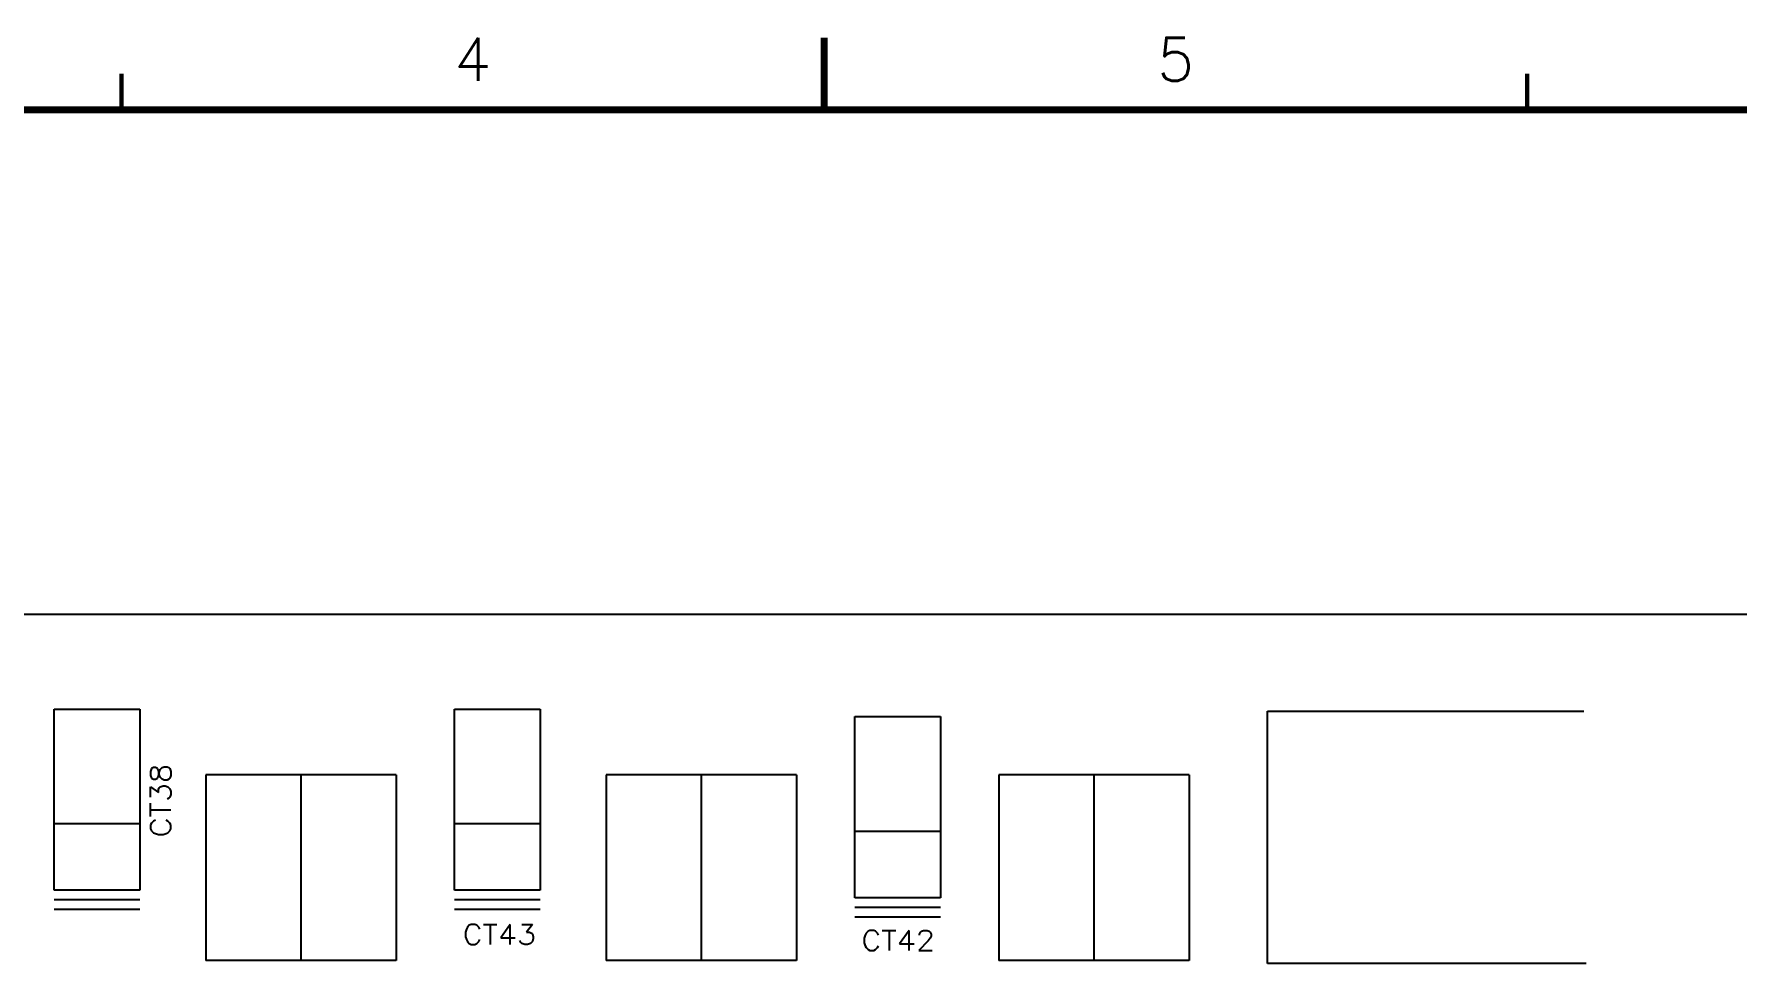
# Model space of a CAD drawing. Extents: x 295 to 953, y 10 to 290.
# Drawn here: x 632.2 to 750.3, y 225.5 to 290.2 of the extents above; entities that cross this region are included whole.
import ezdxf
from ezdxf.enums import TextEntityAlignment as Align

# ---------------------------------------------------------------- set-up
doc = ezdxf.new("R2010")
doc.units = 0
doc.header["$LTSCALE"] = 5
doc.header["$MEASUREMENT"] = 0
doc.layers.get('0').update_dxf_attribs({"linetype": 'CONTINUOUS', "lineweight": 25})
for name, color, linetype in [('DV-INT-A3_TSK', 14, 'CONTINUOUS'), ('문자', 4, 'CONTINUOUS'), ('테두리', 3, 'CONTINUOUS')]:
    doc.layers.add(name, color=color, linetype=linetype)
doc.styles.get("Standard").update_dxf_attribs({"font": 'simplex.shx'})

# ---------------------------------------------------------------- blocks, each defined once
blk = doc.blocks.new('C')
at = {"layer": '테두리'}
for points, const_width in [([(210, 290), (210, 285)], 0.5), ([(161.25, 287.5), (161.25, 285)], 0.3), ([(258.75, 287.5), (258.75, 285)], 0.3), ([(15, 285), (15, 15), (405, 15), (405, 285), (15, 285)], 0.5)]:
    blk.add_lwpolyline(points, dxfattribs=dict(at, const_width=const_width))
at = {"layer": '문자'}
for s, p in [('4', (185.62, 288.5)), ('5', (234.38, 288.5))]:
    blk.add_text(s, height=3, dxfattribs=at).set_placement(p, align=Align.MIDDLE)

msp = doc.modelspace()

# ---------------------------------------------------------------- linework, layer by layer
at = {"layer": 'DV-INT-A3_TSK', "color": 7}
for p, q in [((863.51, 250), (510.41, 250)), ((633.58, 230.91), (633.58, 243.45)), ((633.58, 243.45), (639.51, 243.45)), ((639.51, 243.45), (639.51, 230.91)), ((661.34, 230.91), (661.34, 243.45)), ((661.34, 243.45), (667.28, 243.45)), ((667.28, 243.45), (667.28, 230.91)), ((689.11, 230.38), (689.11, 242.93)), ((689.11, 242.93), (695.04, 242.93)), ((695.04, 242.93), (695.04, 230.38)), ((717.73, 243.3), (739.68, 243.3)), ((717.73, 243.14), (717.73, 243.3)), ((717.73, 225.81), (717.73, 243.14)), ((640.33, 239.33), (640.26, 239.13)), ((640.26, 239.13), (640.26, 238.86)), ((640.26, 238.86), (640.33, 238.66)), ((640.47, 239.4), (640.33, 239.33)), ((640.33, 238.66), (640.47, 238.6)), ((640.6, 239.4), (640.47, 239.4)), ((640.47, 238.6), (640.6, 238.6)), ((640.73, 239.33), (640.6, 239.4)), ((640.6, 238.6), (640.73, 238.66)), ((640.8, 239.2), (640.73, 239.33)), ((640.73, 238.66), (640.8, 238.8)), ((640.86, 238.93), (640.8, 239.2)), ((640.8, 238.8), (640.86, 239.06)), ((640.86, 239.06), (640.93, 239.26)), ((640.93, 238.73), (640.86, 238.93)), ((640.93, 239.26), (641.06, 239.4)), ((641.06, 238.6), (640.93, 238.73)), ((641.06, 239.4), (641.19, 239.46)), ((641.19, 238.53), (641.06, 238.6)), ((641.19, 239.46), (641.4, 239.46)), ((641.4, 239.46), (641.53, 239.4)), ((641.53, 238.6), (641.4, 238.53)), ((641.53, 239.4), (641.59, 239.33)), ((641.59, 238.66), (641.53, 238.6)), ((641.59, 239.33), (641.66, 239.13)), ((641.66, 238.86), (641.59, 238.66)), ((641.66, 239.13), (641.66, 238.86)), ((644.09, 238.9), (644.09, 226.03)), ((657.29, 238.9), (644.09, 238.9)), ((650.69, 238.9), (650.69, 226.03)), ((657.29, 238.9), (657.29, 226.03)), ((671.86, 238.9), (671.86, 226.03)), ((685.05, 238.9), (671.86, 238.9)), ((678.45, 238.9), (678.45, 226.03)), ((685.05, 238.9), (685.05, 226.03)), ((699.1, 238.9), (699.1, 226.03)), ((712.3, 238.9), (699.1, 238.9)), ((705.69, 238.9), (705.69, 226.03)), ((712.3, 238.9), (712.3, 226.03)), ((640.26, 237.34), (640.26, 238.07)), ((640.26, 238.07), (640.8, 237.67)), ((640.8, 237.87), (640.86, 238)), ((640.8, 237.67), (640.8, 237.87)), ((640.86, 238), (640.93, 238.07)), ((640.93, 238.07), (641.13, 238.14)), ((641.13, 238.14), (641.26, 238.14)), ((641.4, 238.53), (641.19, 238.53)), ((641.26, 238.14), (641.46, 238.07)), ((641.46, 238.07), (641.59, 237.93)), ((641.59, 237.93), (641.66, 237.74)), ((641.66, 237.54), (641.59, 237.34)), ((641.66, 237.74), (641.66, 237.54)), ((640.26, 236.01), (640.26, 236.94)), ((640.26, 236.48), (641.66, 236.48)), ((641.53, 237.27), (641.4, 237.2)), ((641.59, 237.34), (641.53, 237.27)), ((633.58, 235.53), (639.51, 235.53)), ((640.33, 235.54), (640.26, 235.42)), ((640.26, 235.42), (640.26, 235.15)), ((640.26, 235.15), (640.33, 235.02)), ((640.47, 235.68), (640.33, 235.54)), ((640.6, 235.75), (640.47, 235.68)), ((641.46, 235.68), (641.33, 235.75)), ((641.59, 235.54), (641.46, 235.68)), ((641.66, 235.42), (641.59, 235.54)), ((641.59, 235.02), (641.66, 235.15)), ((641.66, 235.15), (641.66, 235.42)), ((661.34, 235.53), (667.28, 235.53)), ((640.33, 235.02), (640.47, 234.88)), ((640.47, 234.88), (640.6, 234.82)), ((640.6, 234.82), (640.8, 234.75)), ((640.8, 234.75), (641.13, 234.75)), ((641.13, 234.75), (641.33, 234.82)), ((641.33, 234.82), (641.46, 234.88)), ((641.46, 234.88), (641.59, 235.02)), ((689.11, 235), (695.04, 235)), ((639.51, 230.91), (633.58, 230.91)), ((667.28, 230.91), (661.34, 230.91)), ((695.04, 230.38), (689.11, 230.38)), ((633.58, 230.25), (639.51, 230.25)), ((633.58, 229.59), (639.51, 229.59)), ((661.34, 230.25), (667.28, 230.25)), ((661.34, 229.59), (667.28, 229.59)), ((689.11, 229.72), (695.04, 229.72)), ((662.16, 228.2), (662.09, 228)), ((662.09, 228), (662.09, 227.67)), ((662.23, 228.33), (662.16, 228.2)), ((662.36, 228.47), (662.23, 228.33)), ((662.49, 228.53), (662.36, 228.47)), ((662.76, 228.53), (662.49, 228.53)), ((662.89, 228.47), (662.76, 228.53)), ((663.02, 228.33), (662.89, 228.47)), ((663.09, 228.2), (663.02, 228.33)), ((663.35, 228.53), (664.28, 228.53)), ((663.82, 228.53), (663.82, 227.14)), ((665.21, 228.53), (664.55, 227.6)), ((665.21, 227.14), (665.21, 228.53)), ((666.01, 228.53), (666.74, 228.53)), ((666.74, 228.53), (666.34, 228)), ((666.34, 228), (666.54, 228)), ((666.54, 228), (666.67, 227.93)), ((689.11, 229.06), (695.04, 229.06)), ((690.02, 228.05), (689.89, 227.91)), ((690.15, 228.11), (690.02, 228.05)), ((690.42, 228.11), (690.15, 228.11)), ((690.55, 228.05), (690.42, 228.11)), ((690.68, 227.91), (690.55, 228.05)), ((691.01, 228.11), (691.94, 228.11)), ((691.48, 228.11), (691.48, 226.72)), ((692.87, 228.11), (692.21, 227.18)), ((692.87, 226.72), (692.87, 228.11)), ((693.6, 227.85), (693.67, 227.98)), ((693.67, 227.98), (693.73, 228.05)), ((693.73, 228.05), (693.87, 228.11)), ((693.87, 228.11), (694.13, 228.11)), ((694.13, 228.11), (694.27, 228.05)), ((694.27, 228.05), (694.33, 227.98)), ((694.33, 227.98), (694.4, 227.85)), ((662.09, 227.67), (662.16, 227.47)), ((662.16, 227.47), (662.23, 227.34)), ((662.23, 227.34), (662.36, 227.2)), ((662.36, 227.2), (662.49, 227.14)), ((662.49, 227.14), (662.76, 227.14)), ((662.76, 227.14), (662.89, 227.2)), ((662.89, 227.2), (663.02, 227.34)), ((663.02, 227.34), (663.09, 227.47)), ((664.55, 227.6), (665.54, 227.6)), ((665.94, 227.27), (665.88, 227.4)), ((666.01, 227.2), (665.94, 227.27)), ((666.21, 227.14), (666.01, 227.2)), ((666.4, 227.14), (666.21, 227.14)), ((666.6, 227.2), (666.4, 227.14)), ((666.74, 227.34), (666.6, 227.2)), ((666.67, 227.93), (666.74, 227.87)), ((666.74, 227.87), (666.8, 227.67)), ((666.8, 227.54), (666.74, 227.34)), ((666.8, 227.67), (666.8, 227.54)), ((689.82, 227.78), (689.75, 227.58)), ((689.75, 227.58), (689.75, 227.25)), ((689.75, 227.25), (689.82, 227.05)), ((689.89, 227.91), (689.82, 227.78)), ((689.82, 227.05), (689.89, 226.92)), ((689.89, 226.92), (690.02, 226.79)), ((690.02, 226.79), (690.15, 226.72)), ((690.42, 226.72), (690.55, 226.79)), ((690.55, 226.79), (690.68, 226.92)), ((690.75, 227.78), (690.68, 227.91)), ((690.68, 226.92), (690.75, 227.05)), ((692.21, 227.18), (693.21, 227.18)), ((694.2, 227.38), (693.54, 226.72)), ((693.6, 227.78), (693.6, 227.85)), ((694.33, 227.58), (694.2, 227.38)), ((694.4, 227.72), (694.33, 227.58)), ((694.4, 227.85), (694.4, 227.72)), ((657.29, 226.03), (644.09, 226.03)), ((685.05, 226.03), (671.86, 226.03)), ((690.15, 226.72), (690.42, 226.72)), ((693.54, 226.72), (694.46, 226.72)), ((712.3, 226.03), (699.1, 226.03)), ((739.84, 225.81), (717.73, 225.81))]:
    msp.add_line(p, q, dxfattribs=at)

# ---------------------------------------------------------------- block references
msp.add_blockref('C', (476.98, 0))

doc.saveas('drawing.dxf')
